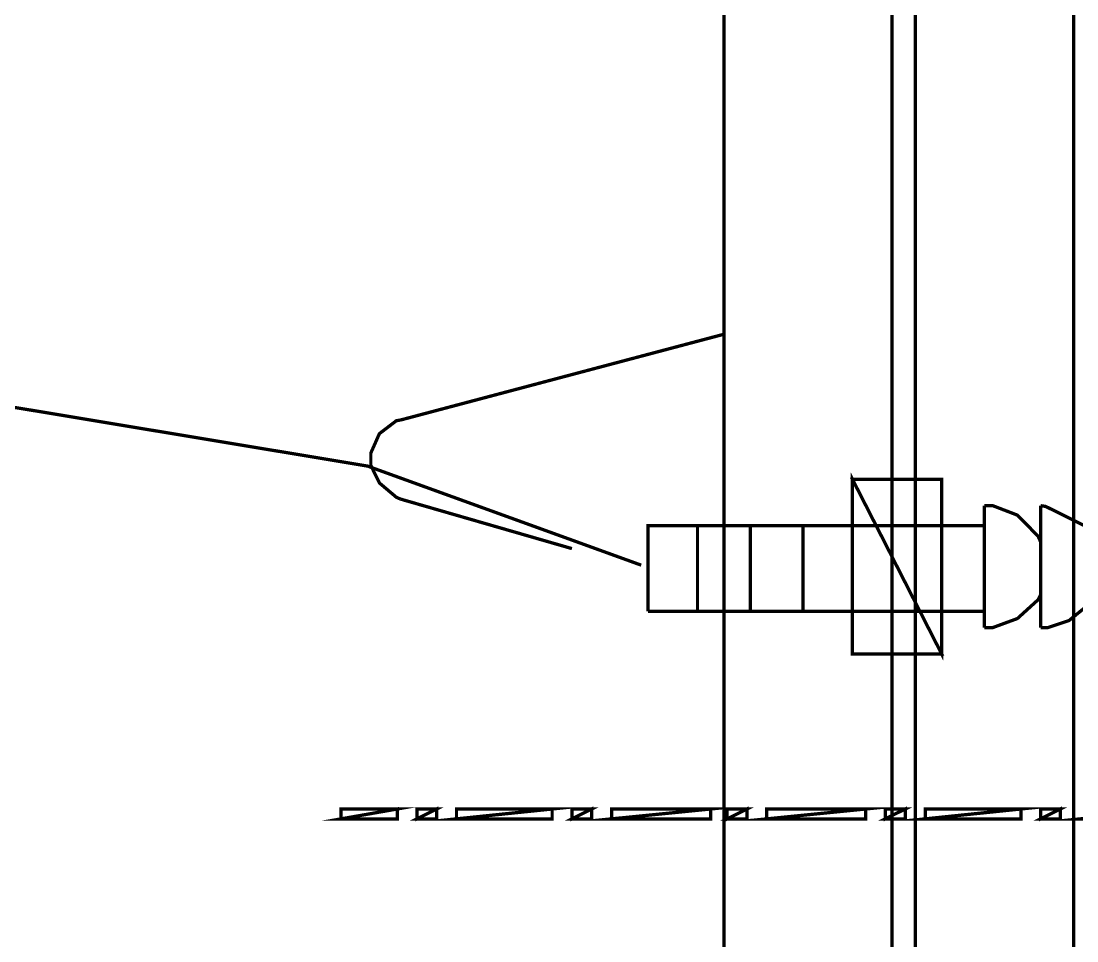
# Model space of a CAD drawing. Header units: metres. Extents: x -593 to 248, y 430 to 1024.
# Drawn here: x -440.03 to -426.46, y 798.86 to 810.69 of the extents above; entities that cross this region are included whole.
import ezdxf

# ---------------------------------------------------------------- set-up
doc = ezdxf.new("R2010")
doc.units = ezdxf.units.M
doc.header["$MEASUREMENT"] = 0
doc.layers.add('C00-00-00-BLACK', color=7, linetype='Continuous')
doc.layers.add('CFF-00-00', color=1, linetype='Continuous')

msp = doc.modelspace()

# ---------------------------------------------------------------- linework, layer by layer
at = {"layer": 'C00-00-00-BLACK', "const_width": 0.0423}
for points in [[(-466.876, 836.292), (-426.501, 836.292), (-426.501, 767.92), (-436.426, 767.92)], [(-448.937, 767.92), (-448.937, 772.413), (-462.381, 772.413), (-462.381, 831.798), (-430.996, 831.798), (-430.996, 772.413), (-434.346, 772.413), (-434.346, 767.92)], [(-427.646, 802.891), (-427.646, 804.459)], [(-426.924, 803.991), (-426.956, 804.065), (-427.222, 804.337), (-427.54, 804.459), (-427.646, 804.459)], [(-426.924, 802.891), (-426.924, 804.459)], [(-426.332, 804.16), (-426.363, 804.203), (-426.861, 804.45), (-426.924, 804.459)], [(-427.646, 804.203), (-431.972, 804.203), (-431.972, 803.102)], [(-431.335, 804.203), (-431.335, 803.102)], [(-430.657, 804.203), (-430.657, 803.102)], [(-429.978, 804.203), (-429.978, 803.102)], [(-427.646, 802.891), (-427.54, 802.891), (-427.222, 803.008), (-426.956, 803.25), (-426.924, 803.314)], [(-426.924, 802.891), (-426.833, 802.891), (-426.559, 802.982), (-426.321, 803.176), (-426.289, 803.229)], [(-431.972, 803.102), (-427.646, 803.102)]]:
    msp.add_lwpolyline(points, dxfattribs=at)
for points in [[(-428.834, 796.743), (-428.535, 796.743), (-428.535, 828.918), (-428.834, 828.918), (-428.834, 796.743)], [(-428.196, 804.798), (-429.343, 804.798), (-428.196, 802.552), (-428.196, 804.798)], [(-429.343, 804.798), (-428.196, 802.552), (-429.343, 802.552), (-429.343, 804.798)], [(-428.196, 804.798), (-429.343, 804.798), (-429.343, 802.552), (-428.196, 802.552), (-428.196, 804.798)], [(-435.917, 800.432), (-435.195, 800.559), (-435.195, 800.432), (-435.917, 800.432)], [(-434.942, 800.432), (-434.687, 800.559), (-434.687, 800.432), (-434.942, 800.432)], [(-432.949, 800.432), (-432.694, 800.559), (-432.694, 800.432), (-432.949, 800.432)], [(-430.954, 800.432), (-430.7, 800.559), (-430.7, 800.432), (-430.954, 800.432)], [(-428.92, 800.432), (-428.665, 800.559), (-428.665, 800.432), (-428.92, 800.432)], [(-426.924, 800.432), (-426.671, 800.559), (-426.671, 800.432), (-426.924, 800.432)], [(-435.917, 800.559), (-435.917, 800.432), (-435.195, 800.559), (-435.917, 800.559)], [(-434.942, 800.559), (-434.942, 800.432), (-434.687, 800.559), (-434.942, 800.559)], [(-434.433, 800.432), (-433.203, 800.559), (-433.203, 800.432), (-434.433, 800.432)], [(-434.433, 800.559), (-434.433, 800.432), (-433.203, 800.559), (-434.433, 800.559)], [(-432.949, 800.559), (-432.949, 800.432), (-432.694, 800.559), (-432.949, 800.559)], [(-432.438, 800.432), (-431.166, 800.559), (-431.166, 800.432), (-432.438, 800.432)], [(-432.438, 800.559), (-432.438, 800.432), (-431.166, 800.559), (-432.438, 800.559)], [(-430.954, 800.559), (-430.954, 800.432), (-430.7, 800.559), (-430.954, 800.559)], [(-430.445, 800.432), (-429.173, 800.559), (-429.173, 800.432), (-430.445, 800.432)], [(-430.445, 800.559), (-430.445, 800.432), (-429.173, 800.559), (-430.445, 800.559)], [(-428.92, 800.559), (-428.92, 800.432), (-428.665, 800.559), (-428.92, 800.559)], [(-428.408, 800.432), (-427.178, 800.559), (-427.178, 800.432), (-428.408, 800.432)], [(-428.408, 800.559), (-428.408, 800.432), (-427.178, 800.559), (-428.408, 800.559)], [(-426.924, 800.559), (-426.924, 800.432), (-426.671, 800.559), (-426.924, 800.559)], [(-426.416, 800.432), (-425.185, 800.559), (-425.185, 800.432), (-426.416, 800.432)]]:
    msp.add_lwpolyline(points, close=True, dxfattribs=at)
at = {"layer": 'C00-00-00-BLACK'}
for points in [[(-428.196, 804.798), (-429.343, 804.798), (-428.196, 802.552), (-428.196, 804.798)], [(-429.343, 804.798), (-428.196, 802.552), (-429.343, 802.552), (-429.343, 804.798)], [(-435.917, 800.559), (-435.917, 800.432), (-435.195, 800.559), (-435.917, 800.559)], [(-435.917, 800.432), (-435.195, 800.559), (-435.195, 800.432), (-435.917, 800.432)], [(-434.942, 800.559), (-434.942, 800.432), (-434.687, 800.559), (-434.942, 800.559)], [(-434.942, 800.432), (-434.687, 800.559), (-434.687, 800.432), (-434.942, 800.432)], [(-434.433, 800.559), (-434.433, 800.432), (-433.203, 800.559), (-434.433, 800.559)], [(-434.433, 800.432), (-433.203, 800.559), (-433.203, 800.432), (-434.433, 800.432)], [(-432.949, 800.559), (-432.949, 800.432), (-432.694, 800.559), (-432.949, 800.559)], [(-432.949, 800.432), (-432.694, 800.559), (-432.694, 800.432), (-432.949, 800.432)], [(-432.438, 800.559), (-432.438, 800.432), (-431.166, 800.559), (-432.438, 800.559)], [(-432.438, 800.432), (-431.166, 800.559), (-431.166, 800.432), (-432.438, 800.432)], [(-430.954, 800.559), (-430.954, 800.432), (-430.7, 800.559), (-430.954, 800.559)], [(-430.954, 800.432), (-430.7, 800.559), (-430.7, 800.432), (-430.954, 800.432)], [(-430.445, 800.559), (-430.445, 800.432), (-429.173, 800.559), (-430.445, 800.559)], [(-430.445, 800.432), (-429.173, 800.559), (-429.173, 800.432), (-430.445, 800.432)], [(-428.92, 800.559), (-428.92, 800.432), (-428.665, 800.559), (-428.92, 800.559)], [(-428.92, 800.432), (-428.665, 800.559), (-428.665, 800.432), (-428.92, 800.432)], [(-428.408, 800.559), (-428.408, 800.432), (-427.178, 800.559), (-428.408, 800.559)], [(-428.408, 800.432), (-427.178, 800.559), (-427.178, 800.432), (-428.408, 800.432)], [(-426.924, 800.559), (-426.924, 800.432), (-426.671, 800.559), (-426.924, 800.559)], [(-426.924, 800.432), (-426.671, 800.559), (-426.671, 800.432), (-426.924, 800.432)]]:
    msp.add_lwpolyline(points, close=True, dxfattribs=at)
at = {"layer": 'CFF-00-00', "const_width": 0.0423}
for points in [[(-430.996, 806.663), (-435.153, 805.56)], [(-432.058, 803.694), (-435.576, 804.968), (-443.973, 806.364)], [(-435.153, 805.56), (-435.206, 805.551), (-435.424, 805.385), (-435.534, 805.136), (-435.534, 805.052), (-435.534, 804.977), (-435.424, 804.751), (-435.206, 804.567), (-435.153, 804.544)], [(-435.153, 804.544), (-432.949, 803.907)]]:
    msp.add_lwpolyline(points, dxfattribs=at)

doc.saveas('drawing.dxf')
